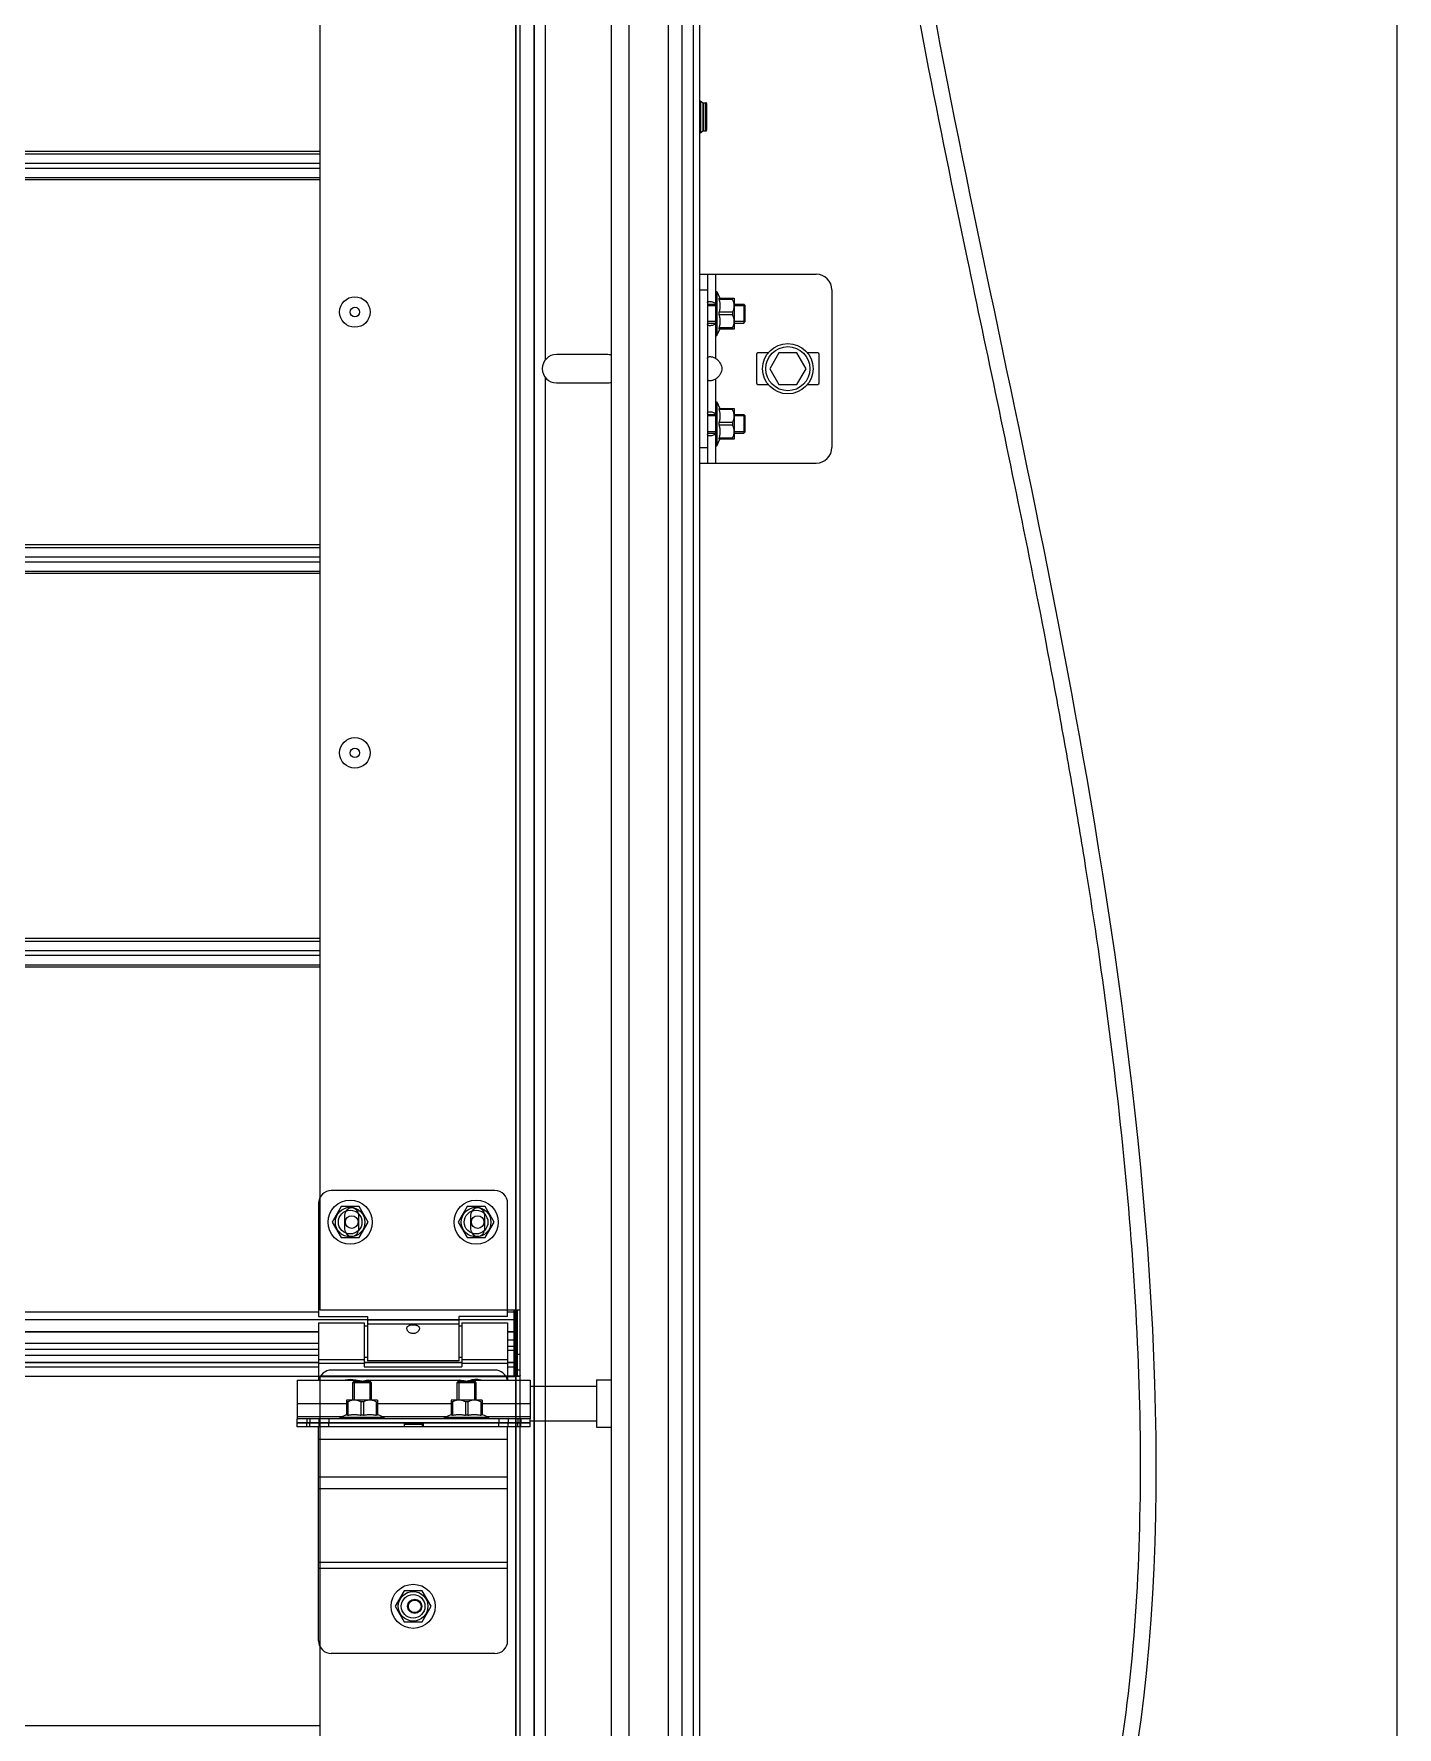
# Model space of a CAD drawing. Header units: millimetres. Extents: x 21899 to 38731, y -5425 to 3612.
# Drawn here: x 25084 to 25517, y 787 to 1325 of the extents above; entities that cross this region are included whole.
import ezdxf

# ---------------------------------------------------------------- set-up
doc = ezdxf.new("R2010")
doc.units = ezdxf.units.MM

msp = doc.modelspace()

# ---------------------------------------------------------------- linework, layer by layer
at = {"color": 7, "linetype": 'Continuous'}
for p, q in [((25517.11, 1144.53), (25517.11, 3362)), ((25267.61, 1144.53), (25267.61, 3064.5)), ((25293.61, 1144.53), (25293.61, 3010.14)), ((25295.61, 1144.53), (25295.61, 2400.11)), ((25175.11, 919.59), (25175.11, 1441.84)), ((25238.61, 571.62), (25238.61, 1441.84)), ((25295.93, 1303.57), (25296.65, 1303.02)), ((25296.79, 1302.97), (25297.59, 1303.05)), ((25297.81, 1302.85), (25297.81, 1294.29)), ((25295.93, 1293.57), (25296.65, 1294.12)), ((25296.79, 1294.16), (25297.59, 1294.09)), ((25295.61, 1248.59), (25332.61, 1248.59)), ((25298.11, 1248.59), (25298.11, 1188.59)), ((25300.61, 1243.09), (25301.11, 1243.09)), ((25300.61, 1243.09), (25300.61, 1229.09)), ((25301.11, 1243.09), (25302.03, 1240.99)), ((25301.11, 1243.09), (25301.11, 1229.09)), ((25337.61, 1243.59), (25337.61, 1193.59)), ((25298.11, 1239.09), (25300.61, 1239.09)), ((25301.79, 1240.99), (25306.58, 1240.99)), ((25301.79, 1240.59), (25301.79, 1240.99)), ((25306.04, 1240.59), (25301.79, 1240.59)), ((25306.04, 1240.59), (25306.04, 1240.99)), ((25306.61, 1240.97), (25306.57, 1241)), ((25306.61, 1240.97), (25306.61, 1231.21)), ((25306.61, 1239.09), (25309.61, 1239.09)), ((25309.61, 1239.09), (25309.96, 1238.73)), ((25309.61, 1239.09), (25309.61, 1233.09)), ((25309.96, 1238.73), (25309.96, 1233.44)), ((25298.11, 1233.09), (25300.61, 1233.09)), ((25306.04, 1236.49), (25301.79, 1236.49)), ((25301.79, 1235.68), (25301.79, 1236.49)), ((25306.04, 1235.68), (25301.79, 1235.68)), ((25306.04, 1231.58), (25301.79, 1231.58)), ((25301.79, 1231.18), (25301.79, 1231.58)), ((25306.04, 1236.49), (25306.04, 1235.68)), ((25306.04, 1231.58), (25306.04, 1231.18)), ((25306.61, 1233.09), (25309.61, 1233.09)), ((25309.61, 1233.09), (25309.96, 1233.44)), ((25300.61, 1229.09), (25301.11, 1229.09)), ((25301.11, 1229.09), (25302.03, 1231.18)), ((25306.58, 1231.18), (25301.79, 1231.18)), ((25306.61, 1231.21), (25306.57, 1231.17)), ((25266.11, 1223.09), (25250.11, 1223.09)), ((25313.61, 1223.09), (25313.61, 1214.09)), ((25317.36, 1223.59), (25314.11, 1223.59)), ((25320.72, 1223.59), (25317.84, 1218.59)), ((25326.5, 1223.59), (25320.72, 1223.59)), ((25329.38, 1218.59), (25326.5, 1223.59)), ((25333.11, 1223.59), (25329.85, 1223.59)), ((25333.61, 1214.09), (25333.61, 1223.09)), ((25317.84, 1218.59), (25320.72, 1213.59)), ((25326.5, 1213.59), (25329.38, 1218.59)), ((25250.11, 1214.09), (25266.11, 1214.09)), ((25314.11, 1213.59), (25317.36, 1213.59)), ((25320.72, 1213.59), (25326.5, 1213.59)), ((25329.85, 1213.59), (25333.11, 1213.59)), ((25300.61, 1208.09), (25301.11, 1208.09)), ((25300.61, 1208.09), (25300.61, 1194.09)), ((25301.11, 1208.09), (25302.03, 1205.99)), ((25301.11, 1208.09), (25301.11, 1194.09)), ((25301.79, 1205.99), (25306.58, 1205.99)), ((25301.79, 1205.59), (25301.79, 1205.99)), ((25306.04, 1205.59), (25301.79, 1205.59)), ((25306.04, 1205.59), (25306.04, 1205.99)), ((25306.61, 1205.97), (25306.57, 1206)), ((25306.61, 1205.97), (25306.61, 1196.21)), ((25298.11, 1204.09), (25300.61, 1204.09)), ((25306.04, 1201.49), (25301.79, 1201.49)), ((25301.79, 1200.68), (25301.79, 1201.49)), ((25306.04, 1200.68), (25301.79, 1200.68)), ((25306.04, 1201.49), (25306.04, 1200.68)), ((25306.61, 1204.09), (25309.61, 1204.09)), ((25309.61, 1204.09), (25309.96, 1203.73)), ((25309.61, 1204.09), (25309.61, 1198.09)), ((25309.96, 1203.73), (25309.96, 1198.44)), ((25298.11, 1198.09), (25300.61, 1198.09)), ((25300.61, 1194.09), (25301.11, 1194.09)), ((25301.11, 1194.09), (25302.03, 1196.18)), ((25306.04, 1196.58), (25301.79, 1196.58)), ((25301.79, 1196.18), (25301.79, 1196.58)), ((25306.58, 1196.18), (25301.79, 1196.18)), ((25306.04, 1196.58), (25306.04, 1196.18)), ((25306.61, 1196.21), (25306.57, 1196.17)), ((25306.61, 1198.09), (25309.61, 1198.09)), ((25309.61, 1198.09), (25309.96, 1198.44)), ((25295.61, 1188.59), (25332.61, 1188.59)), ((25267.61, 374.52), (25267.61, 1144.53)), ((25293.61, 264.59), (25293.61, 1144.53)), ((25295.61, 264.59), (25295.61, 1144.53)), ((25517.11, 264.59), (25517.11, 1144.53)), ((25230.61, 957.59), (25178.61, 957.59)), ((25181.76, 952.52), (25178.91, 947.59)), ((25187.46, 952.52), (25181.76, 952.52)), ((25190.31, 947.59), (25187.46, 952.52)), ((25221.76, 952.52), (25218.91, 947.59)), ((25227.46, 952.52), (25221.76, 952.52)), ((25230.31, 947.59), (25227.46, 952.52)), ((25234.61, 917.59), (25234.61, 953.59)), ((25178.91, 947.59), (25181.76, 942.65)), ((25182.86, 949.84), (25182.86, 945.34)), ((25187.36, 945.34), (25187.36, 949.84)), ((25187.46, 942.65), (25190.31, 947.59)), ((25218.91, 947.59), (25221.76, 942.65)), ((25222.86, 949.84), (25222.86, 945.34)), ((25227.36, 945.34), (25227.36, 949.84)), ((25227.46, 942.65), (25230.31, 947.59)), ((25181.76, 942.65), (25187.46, 942.65)), ((25221.76, 942.65), (25227.46, 942.65)), ((25238.61, 919.59), (25175.11, 919.59)), ((25238.61, 919.59), (25234.61, 919.59)), ((25236.61, 919.59), (25236.61, 898.68)), ((25237.11, 898.78), (25237.11, 919.59)), ((25174.61, 917.59), (25190.11, 917.59)), ((25174.61, 915.59), (25189.11, 915.59)), ((25174.61, 915.59), (25174.61, 897.39)), ((25189.11, 915.59), (25189.11, 901.59)), ((25190.11, 914.59), (25189.11, 914.59)), ((25190.11, 917.59), (25190.11, 903.59)), ((25234.61, 917.59), (25219.11, 917.59)), ((25219.11, 917.59), (25219.11, 903.59)), ((25220.11, 914.59), (25219.11, 914.59)), ((25220.11, 915.59), (25234.61, 915.59)), ((25220.11, 915.59), (25220.11, 901.59)), ((25234.61, 915.59), (25234.61, 897.39)), ((25101.07, 912.64), (24252.61, 912.64)), ((25174.61, 912.64), (25101.07, 912.64)), ((25236.61, 912.64), (25234.61, 912.64)), ((25101.07, 907.09), (24252.61, 907.09)), ((25174.61, 907.09), (25101.07, 907.09)), ((25190.11, 904.59), (25189.11, 904.59)), ((25219.11, 903.59), (25190.11, 903.59)), ((25220.11, 904.59), (25219.11, 904.59)), ((25236.61, 908.09), (25234.61, 908.09)), ((25238.61, 905.59), (25237.61, 905.59)), ((25238.61, 905.59), (25237.61, 905.59)), ((25101.07, 903.01), (24252.61, 903.01)), ((25174.61, 903.01), (25101.07, 903.01)), ((25175.11, 571.62), (25175.11, 898.78)), ((25175.11, 898.59), (25237.11, 898.59)), ((25220.11, 903.01), (25189.11, 903.01)), ((25189.11, 901.59), (25220.11, 901.59)), ((25236.61, 903.01), (25234.61, 903.01)), ((25238.61, 898.59), (25234.61, 898.59)), ((25238.61, 900.59), (25237.61, 900.59)), ((25185.41, 896.59), (25185.76, 896.94)), ((25191.41, 896.59), (25185.41, 896.59)), ((25185.41, 891.09), (25185.41, 896.59)), ((25191.06, 896.94), (25185.76, 896.94)), ((25191.41, 896.59), (25191.06, 896.94)), ((25191.41, 891.09), (25191.41, 896.59)), ((25218.61, 896.59), (25218.96, 896.94)), ((25224.61, 896.59), (25218.61, 896.59)), ((25218.61, 891.09), (25218.61, 896.59)), ((25224.26, 896.94), (25218.96, 896.94)), ((25224.61, 896.59), (25224.26, 896.94)), ((25224.61, 891.09), (25224.61, 896.59)), ((25241.81, 895.49), (25262.81, 895.49)), ((25262.81, 897.49), (25267.61, 897.49)), ((25262.81, 897.49), (25262.81, 882.49)), ((25183.53, 891.09), (25183.49, 891.05)), ((25183.5, 891.06), (25183.5, 886.27)), ((25183.9, 890.52), (25183.5, 890.52)), ((25193.29, 891.09), (25183.53, 891.09)), ((25183.9, 890.52), (25183.9, 886.27)), ((25188.81, 890.52), (25188.01, 890.52)), ((25188.01, 890.52), (25188.01, 886.27)), ((25188.81, 890.52), (25188.81, 886.27)), ((25192.92, 890.52), (25193.32, 890.52)), ((25192.92, 890.52), (25192.92, 886.27)), ((25193.29, 891.09), (25193.33, 891.05)), ((25193.32, 891.06), (25193.32, 886.27)), ((25216.73, 891.09), (25216.69, 891.05)), ((25216.7, 891.06), (25216.7, 886.27)), ((25217.1, 890.52), (25216.7, 890.52)), ((25226.49, 891.09), (25216.73, 891.09)), ((25217.1, 890.52), (25217.1, 886.27)), ((25222.01, 890.52), (25221.21, 890.52)), ((25221.21, 890.52), (25221.21, 886.27)), ((25222.01, 890.52), (25222.01, 886.27)), ((25226.12, 890.52), (25226.52, 890.52)), ((25226.12, 890.52), (25226.12, 886.27)), ((25226.49, 891.09), (25226.53, 891.05)), ((25226.52, 891.06), (25226.52, 886.27)), ((25167.81, 882.59), (25167.81, 885.09)), ((25241.81, 883.89), (25167.81, 883.89)), ((25201.76, 883.79), (25167.81, 883.79)), ((25174.81, 883.89), (25174.81, 885.09)), ((25174.81, 882.59), (25174.81, 883.79)), ((25181.41, 885.59), (25183.5, 886.51)), ((25195.41, 885.59), (25181.41, 885.59)), ((25181.41, 885.09), (25181.41, 885.59)), ((25183.9, 886.27), (25183.5, 886.27)), ((25185.41, 883.79), (25185.41, 883.89)), ((25188.81, 886.27), (25188.01, 886.27)), ((25191.41, 883.79), (25191.41, 883.89)), ((25193.32, 886.27), (25192.92, 886.27)), ((25195.41, 885.59), (25193.32, 886.51)), ((25195.41, 885.09), (25195.41, 885.59)), ((25201.76, 883.79), (25201.76, 883.89)), ((25207.86, 882.59), (25207.86, 883.89)), ((25241.81, 883.79), (25207.86, 883.79)), ((25214.61, 885.59), (25216.7, 886.51)), ((25228.61, 885.59), (25214.61, 885.59)), ((25214.61, 885.09), (25214.61, 885.59)), ((25217.1, 886.27), (25216.7, 886.27)), ((25218.61, 883.79), (25218.61, 883.89)), ((25222.01, 886.27), (25221.21, 886.27)), ((25224.61, 883.79), (25224.61, 883.89)), ((25226.52, 886.27), (25226.12, 886.27)), ((25228.61, 885.59), (25226.52, 886.51)), ((25228.61, 885.09), (25228.61, 885.59)), ((25234.81, 885.09), (25234.81, 883.89)), ((25234.81, 882.59), (25234.81, 883.79)), ((25241.81, 882.59), (25241.81, 885.09)), ((25241.81, 884.49), (25262.81, 884.49)), ((25262.81, 882.49), (25267.61, 882.49)), ((25201.76, 830.52), (25198.91, 825.59)), ((25207.46, 830.52), (25201.76, 830.52)), ((25210.31, 825.59), (25207.46, 830.52)), ((25198.91, 825.59), (25201.76, 820.65)), ((25207.46, 820.65), (25210.31, 825.59)), ((25201.76, 820.65), (25207.46, 820.65))]:
    msp.add_line(p, q, dxfattribs=at)
at = {"color": 9, "linetype": 'Continuous'}
for p, q in [((25237.28, 1144.53), (25237.28, 3064.5)), ((25243.02, 1144.53), (25243.02, 3064.5)), ((25243.17, 1144.53), (25243.17, 3064.5)), ((25273.26, 1144.53), (25273.26, 3055.17)), ((25285.74, 1144.53), (25285.74, 3055.17)), ((25290.1, 1144.53), (25290.1, 3011.61)), ((25246.61, 1221.41), (25246.61, 1465.76)), ((25237.11, 1441.84), (25237.11, 919.59)), ((25295.93, 1293.57), (25295.93, 1303.57)), ((25296.65, 1303.02), (25296.65, 1294.12)), ((25296.79, 1302.97), (25296.79, 1294.16)), ((25297.59, 1294.09), (25297.59, 1303.05)), ((25101.07, 1287.61), (24252.61, 1287.61)), ((24252.61, 1286.83), (25101.07, 1286.83)), ((25175.11, 1287.61), (25101.07, 1287.61)), ((25101.07, 1286.83), (25175.11, 1286.83)), ((24252.61, 1283.86), (25101.07, 1283.86)), ((24252.61, 1282.31), (25101.07, 1282.31)), ((25101.07, 1283.86), (25175.11, 1283.86)), ((25101.07, 1282.31), (25175.11, 1282.31)), ((24252.61, 1279.34), (25101.07, 1279.34)), ((25101.07, 1278.56), (24252.61, 1278.56)), ((25101.07, 1279.34), (25175.11, 1279.34)), ((25175.11, 1278.56), (25101.07, 1278.56)), ((25300.61, 1248.59), (25300.61, 1243.09)), ((25295.61, 1243.59), (25298.11, 1243.59)), ((25300.61, 1229.09), (25300.61, 1221.88)), ((25246.61, 1144.53), (25246.61, 1215.76)), ((25300.61, 1215.29), (25300.61, 1208.09)), ((25300.61, 1194.09), (25300.61, 1188.59)), ((25295.61, 1193.59), (25298.11, 1193.59)), ((25101.07, 1162.61), (24252.61, 1162.61)), ((24252.61, 1161.83), (25101.07, 1161.83)), ((25175.11, 1162.61), (25101.07, 1162.61)), ((25101.07, 1161.83), (25175.11, 1161.83)), ((24252.61, 1158.86), (25101.07, 1158.86)), ((24252.61, 1157.31), (25101.07, 1157.31)), ((25101.07, 1158.86), (25175.11, 1158.86)), ((25101.07, 1157.31), (25175.11, 1157.31)), ((24252.61, 1154.34), (25101.07, 1154.34)), ((25101.07, 1153.56), (24252.61, 1153.56)), ((25101.07, 1154.34), (25175.11, 1154.34)), ((25175.11, 1153.56), (25101.07, 1153.56)), ((25237.28, 491.59), (25237.28, 1144.53)), ((25243.02, 374.52), (25243.02, 1144.53)), ((25243.17, 374.52), (25243.17, 1144.53)), ((25246.61, 374.52), (25246.61, 1144.53)), ((25273.26, 374.52), (25273.26, 1144.53)), ((25285.74, 374.52), (25285.74, 1144.53)), ((25290.1, 374.52), (25290.1, 1144.53)), ((25101.07, 1037.61), (24252.61, 1037.61)), ((24252.61, 1036.83), (25101.07, 1036.83)), ((24252.61, 1033.86), (25101.07, 1033.86)), ((25175.11, 1037.61), (25101.07, 1037.61)), ((25101.07, 1036.83), (25175.11, 1036.83)), ((25101.07, 1033.86), (25175.11, 1033.86)), ((24252.61, 1032.31), (25101.07, 1032.31)), ((24252.61, 1029.34), (25101.07, 1029.34)), ((25101.07, 1028.56), (24252.61, 1028.56)), ((25101.07, 1032.31), (25175.11, 1032.31)), ((25101.07, 1029.34), (25175.11, 1029.34)), ((25175.11, 1028.56), (25101.07, 1028.56)), ((25101.07, 916.58), (24241.82, 916.58)), ((25101.07, 919.01), (24252.61, 919.01)), ((25174.61, 919.01), (25101.07, 919.01)), ((25237.11, 916.58), (25101.07, 916.58)), ((25219.11, 916.43), (25190.11, 916.43)), ((25219.11, 915.21), (25190.11, 915.21)), ((25236.61, 916.58), (25219.11, 916.58)), ((25236.61, 919.01), (25234.61, 919.01)), ((25101.07, 912.73), (24252.61, 912.73)), ((25101.07, 909.09), (24252.61, 909.09)), ((25174.61, 912.73), (25101.07, 912.73)), ((25174.61, 909.09), (25101.07, 909.09)), ((25236.61, 912.73), (25234.61, 912.73)), ((25236.61, 910.09), (25234.61, 910.09)), ((25237.11, 912.59), (25237.11, 897.39)), ((24252.61, 905.3), (25101.07, 905.3)), ((25101.07, 905.3), (25174.61, 905.3)), ((25174.61, 903.96), (25189.11, 903.96)), ((25220.11, 903.96), (25234.61, 903.96)), ((25234.61, 906.9), (25236.61, 906.9)), ((24252.61, 902.97), (25101.07, 902.97)), ((24252.61, 901.59), (25101.07, 901.59)), ((24252.61, 898.68), (25101.07, 898.68)), ((25101.07, 902.97), (25174.61, 902.97)), ((25101.07, 901.59), (25174.61, 901.59)), ((25101.07, 898.68), (25175.11, 898.68)), ((25174.61, 902.75), (25189.11, 902.75)), ((25189.11, 902.97), (25220.11, 902.97)), ((25189.11, 901.59), (25220.11, 901.59)), ((25220.11, 902.75), (25234.61, 902.75)), ((25234.61, 902.97), (25236.61, 902.97)), ((25234.61, 901.59), (25236.61, 901.59)), ((25234.61, 898.68), (25236.61, 898.68)), ((25237.11, 898.59), (25237.11, 571.62)), ((25167.81, 889.99), (25183.5, 889.99)), ((25193.32, 889.99), (25216.7, 889.99)), ((25226.52, 889.99), (25241.81, 889.99)), ((25167.81, 885.89), (25182.09, 885.89)), ((25170.81, 885.09), (25170.81, 883.89)), ((25170.81, 882.59), (25170.81, 883.79)), ((25171.81, 885.09), (25171.81, 883.89)), ((25171.81, 882.59), (25171.81, 883.79)), ((25177.81, 885.09), (25177.81, 883.89)), ((25177.81, 882.59), (25177.81, 883.79)), ((25194.73, 885.89), (25215.29, 885.89)), ((25207.46, 883.36), (25201.76, 883.36)), ((25227.93, 885.89), (25241.81, 885.89)), ((25231.81, 885.09), (25231.81, 883.89)), ((25231.81, 882.59), (25231.81, 883.79)), ((25237.81, 885.09), (25237.81, 883.89)), ((25237.81, 882.59), (25237.81, 883.79)), ((25238.81, 885.09), (25238.81, 883.89)), ((25238.81, 882.59), (25238.81, 883.79)), ((25234.61, 878.59), (25174.61, 878.59)), ((25234.61, 866.59), (25174.61, 866.59)), ((25234.61, 862.84), (25174.61, 862.84)), ((25234.61, 839.46), (25174.61, 839.46)), ((25234.61, 837.59), (25174.61, 837.59)), ((25101.07, 787.61), (24252.61, 787.61)), ((25175.11, 787.61), (25101.07, 787.61))]:
    msp.add_line(p, q, dxfattribs=at)
at = {"color": 2, "linetype": 'Continuous'}
for p, q in [((25300.61, 1238.59), (25298.11, 1238.59)), ((25309.96, 1238.59), (25306.61, 1238.59)), ((25300.61, 1233.59), (25298.11, 1233.59)), ((25309.96, 1233.59), (25306.61, 1233.59)), ((25300.61, 1203.59), (25298.11, 1203.59)), ((25309.96, 1203.59), (25306.61, 1203.59)), ((25300.61, 1198.59), (25298.11, 1198.59)), ((25309.96, 1198.59), (25306.61, 1198.59)), ((25185.91, 896.94), (25185.91, 891.09)), ((25190.91, 896.94), (25190.91, 891.09)), ((25219.11, 896.94), (25219.11, 891.09)), ((25224.11, 896.94), (25224.11, 891.09)), ((25185.91, 883.89), (25185.91, 883.79)), ((25190.91, 883.89), (25190.91, 883.79)), ((25219.11, 883.89), (25219.11, 883.79)), ((25224.11, 883.89), (25224.11, 883.79))]:
    msp.add_line(p, q, dxfattribs=at)
msp.add_line((25174.61, 953.59), (25174.61, 917.59))
at = {"color": 3, "linetype": 'Continuous'}
for p, q in [((25237.61, 919.59), (25237.61, 898.89)), ((25237.61, 919.59), (25237.61, 898.59)), ((25236.61, 912.59), (25237.61, 912.59)), ((25175.11, 898.78), (25237.11, 898.78)), ((25230.61, 900.59), (25178.61, 900.59)), ((25167.81, 897.39), (25186.31, 897.39)), ((25167.81, 897.39), (25167.81, 885.09)), ((25190.31, 897.39), (25219.31, 897.39)), ((25223.31, 897.39), (25241.81, 897.39)), ((25241.81, 897.39), (25241.81, 885.09)), ((25241.81, 885.09), (25167.81, 885.09)), ((25174.51, 882.59), (25167.81, 882.59)), ((25241.81, 882.59), (25174.61, 882.59)), ((25174.61, 814.59), (25174.61, 882.59)), ((25207.46, 883.79), (25201.76, 883.79)), ((25201.76, 883.79), (25201.76, 882.59)), ((25207.46, 883.79), (25207.46, 882.59)), ((25234.61, 814.59), (25234.61, 882.59)), ((25230.61, 810.59), (25178.61, 810.59))]:
    msp.add_line(p, q, dxfattribs=at)
at = {"color": 7, "linetype": 'Continuous'}
for centre, radius in [((25186.11, 1236.59), 4.85), ((25186.11, 1236.59), 1.5), ((25323.61, 1218.59), 8), ((25323.61, 1218.59), 7), ((25186.11, 1096.59), 4.85), ((25186.11, 1096.59), 1.5), ((25184.61, 947.59), 7), ((25224.61, 947.59), 7), ((25184.61, 947.59), 3.75), ((25185.11, 947.59), 2), ((25224.61, 947.59), 3.75), ((25225.11, 947.59), 2), ((25204.61, 825.59), 7), ((25204.61, 825.59), 3.75), ((25205.11, 825.59), 2.25), ((25205.11, 825.59), 2)]:
    msp.add_circle(centre, radius, dxfattribs=at)
at = {"color": 9, "linetype": 'Continuous'}
for centre in [(25184.61, 947.59), (25224.61, 947.59), (25204.61, 825.59)]:
    msp.add_circle(centre, 4.7, dxfattribs=at)
at = {"color": 7, "linetype": 'Continuous'}
for centre, radius, start, end in [((25295.81, 1303.41), 0.2, 52.3058, 180), ((25296.77, 1303.17), 0.2, 232.3058, 275.1944), ((25297.61, 1302.85), 0.2, 0, 95.1944), ((25295.81, 1293.72), 0.2, 180, 307.6942), ((25296.77, 1293.96), 0.2, 84.8056, 127.6942), ((25297.61, 1294.29), 0.2, 264.8056, 0), ((25332.61, 1243.59), 5, 0, 90), ((25250.11, 1218.59), 4.5, 90, 270), ((25266.11, 1218.59), 4.5, 70.4494, 90), ((25314.11, 1223.09), 0.5, 90, 180), ((25333.11, 1223.09), 0.5, 0, 90), ((25266.11, 1218.59), 4.5, 270, 289.5506), ((25314.11, 1214.09), 0.5, 180, 270), ((25333.11, 1214.09), 0.5, 270, 0), ((25332.61, 1193.59), 5, 270, 0), ((25178.61, 953.59), 4, 90, 180), ((25230.61, 953.59), 4, 0, 90), ((25185.11, 949.84), 2.25, 0, 180), ((25225.11, 949.84), 2.25, 0, 180), ((25185.11, 945.34), 2.25, 180, 0), ((25225.11, 945.34), 2.25, 180, 0), ((25184.61, 890.59), 7, 75.9631, 102.9948), ((25224.61, 890.59), 7, 77.0052, 109.3732)]:
    msp.add_arc(centre, radius, start, end, dxfattribs=at)
at = {"color": 3, "linetype": 'Continuous'}
for centre, start, end in [((25178.61, 896.59), 90, 168.4498), ((25230.61, 896.59), 11.5502, 90), ((25178.61, 814.59), 180, 270), ((25230.61, 814.59), 270, 0)]:
    msp.add_arc(centre, 4, start, end, dxfattribs=at)
msp.add_open_spline([(25176.46, 477.37), (25176.32, 482.03), (25176.16, 486.79), (25176.42, 495.3), (25176.71, 499.05), (25177.58, 504.07), (25177.84, 505.36), (25178.43, 507.73), (25178.73, 508.81), (25179.39, 510.92), (25179.76, 511.97), (25180.95, 515.07), (25181.86, 517.08), (25185.22, 523.53), (25188.11, 527.73), (25194.66, 535.64), (25198.32, 539.33), (25206.12, 546.27), (25210.25, 549.51), (25217.88, 554.98), (25221.33, 557.28), (25228.3, 561.66), (25231.82, 563.73), (25242.46, 569.66), (25249.65, 573.24), (25268.5, 581.97), (25280.17, 586.75), (25302.75, 596.24), (25313.67, 600.96), (25327.74, 608.21), (25331.55, 610.31), (25338.09, 614.23), (25340.86, 616.02), (25346.28, 619.74), (25348.91, 621.67), (25356.6, 627.67), (25361.45, 631.96), (25376.1, 646.52), (25384.89, 657.83), (25400.12, 682.69), (25406.58, 696.25), (25417.39, 725.26), (25421.74, 740.71), (25431.56, 787.11), (25434.71, 819.9), (25436.18, 888.03), (25434.5, 923.36), (25428.04, 993.95), (25423.25, 1029.2), (25416.41, 1071.66), (25414.99, 1080.12), (25412.09, 1096.85), (25410.6, 1105.13), (25406.07, 1129.71), (25402.95, 1145.76), (25393.43, 1193.12), (25386.91, 1223.59), (25371.59, 1296.8), (25363.1, 1338.82), (25354.78, 1393.07), (25353.08, 1405.24), (25350.29, 1428.01), (25349.15, 1438.6), (25347.47, 1457.2), (25346.85, 1465.19), (25345.82, 1481.23), (25345.41, 1489.29), (25344.47, 1513.54), (25344.23, 1529.83), (25344.49, 1578.97), (25345.95, 1612.13), (25352.25, 1706.91), (25358.93, 1769.14), (25366.57, 1847.67), (25368.12, 1864.05), (25370.6, 1892.04), (25371.58, 1903.65), (25373.39, 1926.85), (25374.23, 1938.44), (25376.53, 1973.16), (25377.8, 1996.25), (25380.82, 2065.42), (25381.79, 2111.36), (25381.85, 2248.82), (25378.09, 2339.99), (25364.4, 2522.27), (25354.5, 2613.36), (25326.96, 2828.37), (25307.82, 2952.28), (25288.67, 3076.24)], degree=3, knots=[0, 0, 0, 0, 13.614656, 13.614656, 24.237506, 24.237506, 27.949925, 27.949925, 31.063684, 31.063684, 34.177443, 34.177443, 40.404961, 40.404961, 54.673562, 54.673562, 68.942162, 68.942162, 83.210763, 83.210763, 94.643421, 94.643421, 106.076078, 106.076078, 128.941394, 128.941394, 165.933013, 165.933013, 202.924632, 202.924632, 217.211649, 217.211649, 228.325165, 228.325165, 239.438681, 239.438681, 261.665712, 261.665712, 310.591127, 310.591127, 359.516541, 359.516541, 408.441955, 408.441955, 499.721397, 499.721397, 591.000838, 591.000838, 682.28028, 682.28028, 705.283727, 705.283727, 728.287174, 728.287174, 774.294068, 774.294068, 866.307856, 866.307856, 999.972816, 999.972816, 1038.611318, 1038.611318, 1072.030725, 1072.030725, 1097.038945, 1097.038945, 1122.047166, 1122.047166, 1172.063606, 1172.063606, 1272.096487, 1272.096487, 1455.942037, 1455.942037, 1504.41999, 1504.41999, 1538.871883, 1538.871883, 1573.323775, 1573.323775, 1642.227561, 1642.227561, 1780.035131, 1780.035131, 2055.650273, 2055.650273, 2331.265414, 2331.265414, 2706.34663, 2706.34663, 2706.34663, 2706.34663])
msp.add_spline([(25181.46, 477.52), (25183.17, 506.07), (25220.98, 550.99), (25339.72, 609.4), (25420.96, 1074.69), (25351.59, 1469.53), (25377.1, 1910.16), (25377.1, 2419.72), (25293.61, 3077)], degree=3)
at = {"color": 7, "linetype": 'Continuous'}
for points, start_tangent, end_tangent in [([(25298.11, 1239.48), (25298.15, 1239.64), (25298.29, 1239.81), (25298.52, 1239.9), (25298.84, 1239.94), (25299.24, 1239.9), (25299.68, 1239.81), (25300.14, 1239.64), (25300.61, 1239.38)], (0.107624, 0.994192), (0.836124, -0.548541)), ([(25301.79, 1240.59), (25301.89, 1240.07), (25301.97, 1239.56), (25302.01, 1239.05), (25302.03, 1238.54), (25302.01, 1238.03), (25301.97, 1237.52), (25301.89, 1237.01), (25301.79, 1236.49)], (0.215516, -0.9765), (-0.215516, -0.9765)), ([(25306.04, 1236.49), (25306.26, 1236.97), (25306.42, 1237.43), (25306.52, 1237.88), (25306.57, 1238.32), (25306.57, 1238.76), (25306.52, 1239.2), (25306.42, 1239.65), (25306.26, 1240.11), (25306.04, 1240.59)], (0.44845, 0.893808), (-0.44845, 0.893808)), ([(25300.61, 1232.79), (25300.14, 1232.53), (25299.68, 1232.36), (25299.24, 1232.27), (25298.84, 1232.23), (25298.52, 1232.27), (25298.29, 1232.36), (25298.15, 1232.53), (25298.11, 1232.69)], (-0.836124, -0.548541), (-0.107624, 0.994192)), ([(25301.79, 1235.68), (25301.89, 1235.16), (25301.97, 1234.65), (25302.01, 1234.14), (25302.03, 1233.63), (25302.01, 1233.12), (25301.97, 1232.61), (25301.89, 1232.1), (25301.79, 1231.58)], (0.215516, -0.9765), (-0.215516, -0.9765)), ([(25306.04, 1231.58), (25306.26, 1232.06), (25306.42, 1232.52), (25306.52, 1232.97), (25306.57, 1233.41), (25306.57, 1233.85), (25306.52, 1234.29), (25306.42, 1234.74), (25306.26, 1235.2), (25306.04, 1235.68)], (0.44845, 0.893808), (-0.44845, 0.893808)), ([(25298.11, 1221.88), (25298.15, 1222.14)], (0, 1), (0.404896, 0.914363)), ([(25298.15, 1222.14), (25298.29, 1222.31), (25298.52, 1222.4), (25298.84, 1222.44), (25299.24, 1222.4), (25299.68, 1222.31), (25300.14, 1222.14), (25300.61, 1221.88)], (0.404896, 0.914363), (0.836124, -0.548541)), ([(25300.61, 1221.88), (25301.45, 1221.21), (25302.05, 1220.48), (25302.44, 1219.73), (25302.62, 1218.97), (25302.62, 1218.2), (25302.44, 1217.44), (25302.05, 1216.69), (25301.45, 1215.96), (25300.61, 1215.29)], (0.836124, -0.548541), (-0.836124, -0.548541)), ([(25300.61, 1215.29), (25300.14, 1215.03), (25299.68, 1214.86), (25299.24, 1214.77), (25298.84, 1214.73), (25298.52, 1214.77), (25298.29, 1214.86), (25298.15, 1215.03)], (-0.836124, -0.548541), (-0.404914, 0.914355)), ([(25298.11, 1204.48), (25298.15, 1204.64), (25298.29, 1204.81), (25298.52, 1204.9), (25298.84, 1204.94), (25299.24, 1204.9), (25299.68, 1204.81), (25300.14, 1204.64), (25300.61, 1204.38)], (0.107624, 0.994192), (0.836124, -0.548541)), ([(25301.79, 1205.59), (25301.89, 1205.07), (25301.97, 1204.56), (25302.01, 1204.05), (25302.03, 1203.54), (25302.01, 1203.03), (25301.97, 1202.52), (25301.89, 1202.01), (25301.79, 1201.49)], (0.215516, -0.9765), (-0.215516, -0.9765)), ([(25306.04, 1201.49), (25306.26, 1201.97), (25306.42, 1202.43), (25306.52, 1202.88), (25306.57, 1203.32), (25306.57, 1203.76), (25306.52, 1204.2), (25306.42, 1204.65), (25306.26, 1205.11), (25306.04, 1205.59)], (0.44845, 0.893808), (-0.44845, 0.893808)), ([(25301.79, 1200.68), (25301.89, 1200.16), (25301.97, 1199.65), (25302.01, 1199.14), (25302.03, 1198.63), (25302.01, 1198.12), (25301.97, 1197.61), (25301.89, 1197.1), (25301.79, 1196.58)], (0.215516, -0.9765), (-0.215516, -0.9765)), ([(25306.04, 1196.58), (25306.26, 1197.06), (25306.42, 1197.52), (25306.52, 1197.97), (25306.57, 1198.41), (25306.57, 1198.85), (25306.52, 1199.29), (25306.42, 1199.74), (25306.26, 1200.2), (25306.04, 1200.68)], (0.44845, 0.893808), (-0.44845, 0.893808)), ([(25300.61, 1197.79), (25300.14, 1197.53), (25299.68, 1197.36), (25299.24, 1197.27), (25298.84, 1197.23), (25298.52, 1197.27), (25298.29, 1197.36), (25298.15, 1197.53), (25298.11, 1197.69)], (-0.836124, -0.548541), (-0.107624, 0.994192)), ([(25202.61, 913.83), (25202.67, 914.17), (25202.86, 914.46), (25203.16, 914.69), (25203.51, 914.84), (25203.87, 914.93), (25204.26, 914.99), (25204.67, 915), (25205.08, 914.97), (25205.47, 914.91), (25205.82, 914.8), (25206.13, 914.65), (25206.37, 914.44), (25206.54, 914.17), (25206.61, 913.83)], (0, 1), (0, -1)), ([(25202.7, 913.38), (25202.67, 913.47), (25202.61, 913.83)], (-0.374906, 0.927063), (0, 1)), ([(25206.51, 913.37), (25206.38, 913.12), (25206.11, 912.78), (25205.76, 912.51), (25205.4, 912.32), (25205, 912.21), (25204.57, 912.17), (25204.15, 912.22), (25203.74, 912.36), (25203.39, 912.56), (25203.08, 912.82), (25202.83, 913.13), (25202.7, 913.38)], (-0.381296, -0.924453), (-0.374906, 0.927063)), ([(25206.61, 913.83), (25206.55, 913.48), (25206.51, 913.37)], (0, -1), (-0.381296, -0.924453)), ([(25237.62, 898.6), (25237.11, 898.59)], (-0.997621, -0.068943), (-1, 0)), ([(25238.61, 898.89), (25238.5, 898.76), (25238.17, 898.67), (25237.69, 898.61), (25237.62, 898.6)], (0, -1), (-0.997621, -0.068943)), ([(25188.01, 890.52), (25187.52, 890.73), (25187.06, 890.89), (25186.62, 891), (25186.18, 891.05), (25185.74, 891.05), (25185.29, 891), (25184.85, 890.89), (25184.39, 890.73), (25183.9, 890.52)], (-0.893808, 0.44845), (-0.893808, -0.44845)), ([(25192.92, 890.52), (25192.43, 890.73), (25191.97, 890.89), (25191.52, 891), (25191.08, 891.05), (25190.64, 891.05), (25190.2, 891), (25189.76, 890.89), (25189.3, 890.73), (25188.81, 890.52)], (-0.893808, 0.44845), (-0.893808, -0.44845)), ([(25221.21, 890.52), (25220.72, 890.73), (25220.26, 890.89), (25219.82, 891), (25219.38, 891.05), (25218.94, 891.05), (25218.49, 891), (25218.05, 890.89), (25217.59, 890.73), (25217.1, 890.52)], (-0.893808, 0.44845), (-0.893808, -0.44845)), ([(25226.12, 890.52), (25225.63, 890.73), (25225.17, 890.89), (25224.72, 891), (25224.28, 891.05), (25223.84, 891.05), (25223.4, 891), (25222.96, 890.89), (25222.5, 890.73), (25222.01, 890.52)], (-0.893808, 0.44845), (-0.893808, -0.44845)), ([(25183.9, 886.27), (25184.42, 886.37), (25184.94, 886.44), (25185.45, 886.49), (25185.96, 886.51), (25186.47, 886.49), (25186.98, 886.44), (25187.49, 886.37), (25188.01, 886.27)], (0.9765, 0.215516), (0.9765, -0.215516)), ([(25188.81, 886.27), (25189.33, 886.37), (25189.84, 886.44), (25190.35, 886.49), (25190.86, 886.51), (25191.37, 886.49), (25191.88, 886.44), (25192.4, 886.37), (25192.92, 886.27)], (0.9765, 0.215516), (0.9765, -0.215516)), ([(25217.1, 886.27), (25217.62, 886.37), (25218.14, 886.44), (25218.65, 886.49), (25219.16, 886.51), (25219.67, 886.49), (25220.18, 886.44), (25220.69, 886.37), (25221.21, 886.27)], (0.9765, 0.215516), (0.9765, -0.215516)), ([(25222.01, 886.27), (25222.53, 886.37), (25223.04, 886.44), (25223.55, 886.49), (25224.06, 886.51), (25224.57, 886.49), (25225.08, 886.44), (25225.6, 886.37), (25226.12, 886.27)], (0.9765, 0.215516), (0.9765, -0.215516))]:
    msp.add_spline(points, degree=3, dxfattribs=dict(at, start_tangent=start_tangent, end_tangent=end_tangent))
at = {"color": 3, "linetype": 'Continuous'}
for points, start_tangent, end_tangent in [([(25237.61, 912.88), (25237.54, 912.81), (25237.36, 912.77), (25237.11, 912.76)], (0, -1), (-1, 0)), ([(25237.11, 898.78), (25237.36, 898.79), (25237.54, 898.83)], (1, 0), (0.942444, 0.334365)), ([(25237.54, 898.83), (25237.61, 898.89)], (0.942444, 0.334365), (0, 1)), ([(25186.39, 897.36), (25186.31, 897.39)], (-0.967488, 0.252916), (-0.269211, -0.963081)), ([(25187.38, 897.17), (25187.18, 897.2), (25186.98, 897.23), (25186.81, 897.27), (25186.66, 897.3), (25186.54, 897.33), (25186.44, 897.35), (25186.31, 897.39), (25186.44, 897.35), (25186.54, 897.33), (25186.66, 897.3), (25186.81, 897.27), (25186.98, 897.23), (25187.18, 897.2)], (-0.991814, 0.127691), (0.987855, -0.155378)), ([(25186.98, 897.23), (25186.81, 897.27), (25186.66, 897.3), (25186.54, 897.33), (25186.44, 897.35), (25186.31, 897.39), (25186.44, 897.35), (25186.54, 897.33), (25186.66, 897.3), (25186.81, 897.27), (25186.98, 897.23), (25187.18, 897.2)], (-0.983603, 0.180346), (0.987855, -0.155378)), ([(25186.98, 897.23), (25186.81, 897.27), (25186.66, 897.3), (25186.54, 897.33), (25186.44, 897.35), (25186.31, 897.39), (25186.44, 897.35), (25186.54, 897.33), (25186.66, 897.3)], (-0.983603, 0.180346), (0.975429, -0.220316)), ([(25186.31, 897.39), (25186.32, 897.38)], (-0.269295, -0.963058), (0.966761, -0.25568)), ([(25186.44, 897.35), (25186.39, 897.36)], (-0.968495, 0.249032), (-0.967488, 0.252916)), ([(25187.52, 897.15), (25187.38, 897.17)], (-0.994049, 0.108934), (-0.991814, 0.127691)), ([(25187.84, 897.13), (25187.52, 897.15)], (-0.997809, 0.06616), (-0.994049, 0.108934)), ([(25188.31, 897.11), (25187.84, 897.13)], (-1, -0.000125), (-0.997809, 0.06616)), ([(25188.31, 897.11), (25188.78, 897.13)], (1, -0.000114), (0.997809, 0.066161)), ([(25188.78, 897.13), (25189.08, 897.15)], (0.997809, 0.066161), (0.994276, 0.106842)), ([(25189.08, 897.15), (25189.24, 897.17), (25189.44, 897.2), (25189.63, 897.23), (25189.81, 897.27), (25189.96, 897.3), (25190.08, 897.33), (25190.18, 897.35), (25190.3, 897.38), (25190.18, 897.35), (25190.08, 897.33), (25189.96, 897.3), (25189.81, 897.27), (25189.64, 897.23), (25189.44, 897.2), (25189.24, 897.17)], (0.994276, 0.106842), (-0.991806, -0.127754)), ([(25189.43, 897.2), (25189.24, 897.17)], (-0.988177, -0.153317), (-0.991806, -0.127754)), ([(25190.18, 897.35), (25190.3, 897.38), (25190.18, 897.35), (25190.14, 897.34)], (0.968529, 0.248901), (-0.970087, -0.242758)), ([(25190.18, 897.35), (25190.21, 897.36)], (0.968529, 0.248901), (0.967848, 0.251535)), ([(25190.21, 897.36), (25190.3, 897.38)], (0.967848, 0.251535), (0.258533, -0.966003)), ([(25219.39, 897.36), (25219.31, 897.39)], (-0.967488, 0.252916), (-0.269211, -0.963081)), ([(25219.31, 897.39), (25219.32, 897.38)], (-0.269295, -0.963058), (0.966761, -0.25568)), ([(25220.38, 897.17), (25220.18, 897.2), (25219.98, 897.23), (25219.81, 897.27), (25219.66, 897.3), (25219.54, 897.33), (25219.44, 897.35), (25219.31, 897.39), (25219.44, 897.35), (25219.54, 897.33), (25219.66, 897.3), (25219.81, 897.27), (25219.98, 897.23), (25220.18, 897.2)], (-0.991814, 0.127691), (0.987855, -0.155378)), ([(25219.98, 897.23), (25219.81, 897.27), (25219.66, 897.3), (25219.54, 897.33), (25219.44, 897.35), (25219.31, 897.39), (25219.44, 897.35), (25219.54, 897.33), (25219.66, 897.3), (25219.81, 897.27), (25219.98, 897.23), (25220.18, 897.2)], (-0.983603, 0.180346), (0.987855, -0.155378)), ([(25219.98, 897.23), (25219.81, 897.27), (25219.66, 897.3), (25219.54, 897.33), (25219.44, 897.35), (25219.31, 897.39), (25219.44, 897.35), (25219.54, 897.33), (25219.66, 897.3)], (-0.983603, 0.180346), (0.975429, -0.220316)), ([(25219.44, 897.35), (25219.39, 897.36)], (-0.968495, 0.249032), (-0.967488, 0.252916)), ([(25220.52, 897.15), (25220.38, 897.17)], (-0.994049, 0.108934), (-0.991814, 0.127691)), ([(25220.84, 897.13), (25220.52, 897.15)], (-0.997809, 0.06616), (-0.994049, 0.108934)), ([(25221.31, 897.11), (25220.84, 897.13)], (-1, -0.000125), (-0.997809, 0.06616)), ([(25221.31, 897.11), (25221.78, 897.13)], (1, -0.000114), (0.997809, 0.066161)), ([(25221.78, 897.13), (25222.08, 897.15)], (0.997809, 0.066161), (0.994276, 0.106842)), ([(25222.08, 897.15), (25222.24, 897.17), (25222.44, 897.2), (25222.63, 897.23), (25222.81, 897.27), (25222.96, 897.3), (25223.08, 897.33), (25223.18, 897.35), (25223.3, 897.38), (25223.18, 897.35), (25223.08, 897.33), (25222.96, 897.3), (25222.81, 897.27), (25222.64, 897.23), (25222.44, 897.2), (25222.24, 897.17)], (0.994276, 0.106842), (-0.991806, -0.127754)), ([(25222.43, 897.2), (25222.24, 897.17)], (-0.988177, -0.153317), (-0.991806, -0.127754)), ([(25223.18, 897.35), (25223.3, 897.38), (25223.18, 897.35), (25223.14, 897.34)], (0.968529, 0.248901), (-0.970087, -0.242758)), ([(25223.18, 897.35), (25223.21, 897.36)], (0.968529, 0.248901), (0.967848, 0.251535)), ([(25223.21, 897.36), (25223.3, 897.38)], (0.967848, 0.251535), (0.258533, -0.966003))]:
    msp.add_spline(points, degree=3, dxfattribs=dict(at, start_tangent=start_tangent, end_tangent=end_tangent))

doc.saveas('drawing.dxf')
